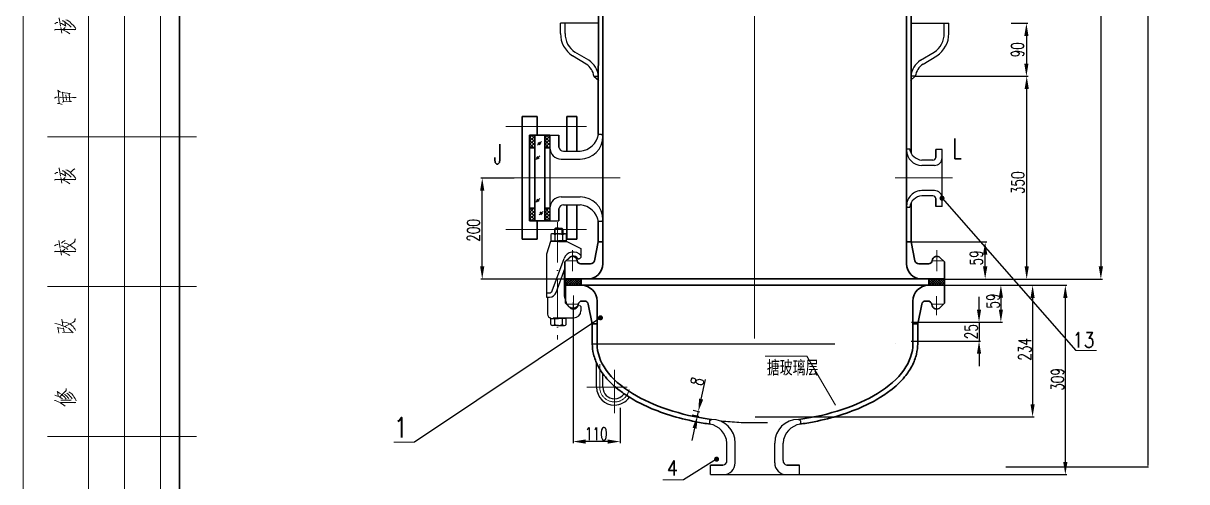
# Model space of a CAD drawing. Extents: x 11707 to 22622, y 3017 to 12806.
# Drawn here: x 17431 to 19734, y 6704 to 7612 of the extents above; entities that cross this region are included whole.
import ezdxf

# ---------------------------------------------------------------- set-up
doc = ezdxf.new("R2010")
doc.units = 0
doc.header["$LTSCALE"] = 8
doc.linetypes.add('ACAD_ISO12W100', pattern=[21, 12, -3, 0, -3, 0, -3])
doc.linetypes.add('DASHDOT-S', pattern=[14, 10, -2, 0, -2])
for name, color, linetype, lineweight in [('cdr.dwg1', 4, 'Continuous', 35), ('cdr.dwg2', 2, 'Continuous', 13), ('cdr_dim', 7, 'Continuous', 13), ('cdr_dwg3', 1, 'DASHDOT-S', 13)]:
    doc.layers.add(name, color=color, linetype=linetype, lineweight=lineweight)
doc.layers.add('cdr.dwg4', color=3, linetype='ACAD_ISO12W100')
doc.layers.add('cdr_dwg1', color=4, linetype='Continuous')
doc.styles.add('HZ', font='txt', dxfattribs={"width": 0.5, "bigfont": 'hzfs'})
doc.styles.get("Standard").update_dxf_attribs({"font": 'txt', "width": 0.7, "bigfont": 'hztxt.shx'})
doc.dimstyles.new('ISO-25', dxfattribs={"dimtxt": 2.5, "dimasz": 2.5, "dimexe": 1.25, "dimexo": 0.625, "dimtad": 1, "dimtxsty": 'Standard', "dimcen": 2.5, "dimadec": 0, "dimazin": 0, "dimtfac": 1, "dimtmove": 0, "dimatfit": 3, "dimfxl": 1, "dimarcsym": 0})
doc.dimstyles.new('筒轴直径标注', dxfattribs={"dimtxt": 50, "dimasz": 40, "dimexe": 12.5, "dimexo": 0.625, "dimgap": 6.25, "dimtad": 1, "dimtxsty": 'HZ', "dimcen": 15, "dimadec": 0, "dimazin": 0, "dimtm": 1e-09, "dimtfac": 1, "dimtmove": 0, "dimatfit": 3, "dimfxl": 1, "dimarcsym": 0})

# ---------------------------------------------------------------- blocks, each defined once
blk = doc.blocks.new('tuqa')
at = {"color": 4, "linetype": 'Continuous'}
for p, q in [((-18, 0), (-18, 180)), ((0, 140), (-24.85, 140)), ((0, 115), (-24.85, 115)), ((0, 90), (-24.85, 90))]:
    blk.add_line(p, q, dxfattribs=at)
at = {"color": 7, "linetype": 'Continuous'}
for p, q in [((-12, 0), (-12, 180)), ((-6, 0), (-6, 180))]:
    blk.add_line(p, q, dxfattribs=at)
for points in [[(-23.59, 158.83), (-23.3, 159.01), (-23.3, 159.01), (-23.18, 159.03), (-23.18, 159.03), (-23.09, 159.01)], [(-22.65, 158.41), (-22.89, 159.8), (-22.89, 159.8), (-22.92, 159.7), (-22.92, 159.7), (-22.83, 159.5)], [(-22.68, 158.91), (-22.51, 158.88), (-22.51, 158.88), (-21.81, 158.46), (-21.81, 158.46), (-21.78, 158.41), (-21.78, 158.41), (-21.98, 159.18)], [(-22.36, 159.33), (-22.22, 159.3), (-22.22, 159.3), (-21.78, 159.01), (-21.78, 159.01), (-21.75, 158.98), (-21.75, 158.98), (-21.46, 158.76), (-21.46, 158.76), (-21.17, 158.51), (-21.17, 158.51), (-20.9, 158.24)], [(-21.78, 159.5), (-21.57, 159.43), (-21.57, 159.43), (-21.11, 159.13), (-21.11, 159.13), (-20.82, 158.83), (-20.82, 158.83), (-20.5, 158.51), (-20.5, 158.51), (-20.26, 158.24), (-20.26, 158.24), (-20.09, 158.02)], [(-23.65, 157.77), (-23.5, 157.87), (-23.5, 157.87), (-23.53, 157.84), (-23.53, 157.84), (-20.09, 157.84), (-20.09, 157.84), (-20.35, 157.82), (-20.35, 157.82), (-20.64, 157.84)], [(-22.62, 158.21), (-22.45, 157.25)], [(-22.42, 157.87), (-21.95, 157.64), (-21.95, 157.64), (-21.6, 157.47), (-21.6, 157.47), (-21.34, 157.32), (-21.34, 157.32), (-21.08, 157.12)], [(-22.22, 157.87), (-21.87, 158.19)], [(-22.86, 145.52), (-23.03, 147.75), (-23.03, 147.75), (-23.12, 147.7), (-23.12, 147.7), (-22.65, 147.4)], [(-21.2, 147.11), (-21.05, 147.21), (-21.05, 147.21), (-22.45, 147.36), (-22.45, 147.36), (-22.33, 147.4), (-22.33, 147.4), (-22.13, 145.84)], [(-23.68, 146.41), (-23.38, 146.56), (-23.38, 146.56), (-23.18, 146.61)], [(-23.18, 145.52), (-22.92, 145.52), (-22.92, 145.52), (-22.71, 145.47), (-22.71, 145.47), (-22.51, 145.42), (-22.51, 145.42), (-22.36, 145.37)], [(-22.77, 146.51), (-22.71, 146.56), (-22.71, 146.56), (-20.06, 146.54), (-20.06, 146.54), (-20.32, 146.49), (-20.32, 146.49), (-20.64, 146.54)], [(-22.39, 145.74), (-22.13, 145.79), (-22.13, 145.79), (-20.85, 145.89), (-20.85, 145.89), (-21.08, 145.87), (-21.08, 145.87), (-21.2, 147.11), (-21.2, 147.11), (-21.23, 146.96), (-21.23, 146.96), (-21.17, 146.69)], [(-21.66, 146.09), (-21.78, 146.98)], [(-23.59, 133.83), (-23.3, 134.01), (-23.3, 134.01), (-23.18, 134.03), (-23.18, 134.03), (-23.09, 134.01)], [(-22.65, 133.41), (-22.89, 134.8), (-22.89, 134.8), (-22.92, 134.7), (-22.92, 134.7), (-22.83, 134.5)], [(-22.68, 133.91), (-22.51, 133.88), (-22.51, 133.88), (-21.81, 133.46), (-21.81, 133.46), (-21.78, 133.41), (-21.78, 133.41), (-21.98, 134.18)], [(-22.36, 134.33), (-22.22, 134.3), (-22.22, 134.3), (-21.78, 134.01), (-21.78, 134.01), (-21.75, 133.98), (-21.75, 133.98), (-21.46, 133.76), (-21.46, 133.76), (-21.17, 133.51), (-21.17, 133.51), (-20.9, 133.24)], [(-21.78, 134.5), (-21.57, 134.43), (-21.57, 134.43), (-21.11, 134.13), (-21.11, 134.13), (-20.82, 133.83), (-20.82, 133.83), (-20.5, 133.51), (-20.5, 133.51), (-20.26, 133.24), (-20.26, 133.24), (-20.09, 133.02)], [(-20.99, 134.03), (-20.5, 134.53), (-20.5, 134.53), (-20.26, 134.63), (-20.26, 134.63), (-20.55, 134.48)], [(-23.65, 132.77), (-23.5, 132.87), (-23.5, 132.87), (-23.53, 132.84), (-23.53, 132.84), (-20.09, 132.84), (-20.09, 132.84), (-20.35, 132.82), (-20.35, 132.82), (-20.64, 132.84)], [(-22.62, 133.21), (-22.45, 132.25)], [(-22.42, 132.87), (-21.95, 132.64), (-21.95, 132.64), (-21.6, 132.47), (-21.6, 132.47), (-21.34, 132.32), (-21.34, 132.32), (-21.08, 132.12)], [(-22.22, 132.87), (-21.87, 133.19)], [(-22.71, 121.44), (-22.92, 122.7), (-22.92, 122.7), (-22.95, 122.6), (-22.95, 122.6), (-22.89, 122.48)], [(-22.51, 122.23), (-22.19, 122.53), (-22.19, 122.53), (-22.04, 122.6), (-22.04, 122.6), (-21.87, 122.7)], [(-22.07, 122.21), (-21.84, 122.23), (-21.84, 122.23), (-21.43, 122.08), (-21.43, 122.08), (-21.11, 121.93), (-21.11, 121.93), (-20.85, 121.76), (-20.85, 121.76), (-20.64, 121.61), (-20.64, 121.61), (-20.44, 121.46), (-20.44, 121.46), (-20.26, 121.29), (-20.26, 121.29), (-20.09, 121.07)], [(-21.66, 121.54), (-21.6, 121.61), (-21.6, 121.61), (-20.26, 122.48), (-20.26, 122.48), (-20.23, 122.95), (-20.23, 122.95), (-20.32, 122.5), (-20.32, 122.5), (-20.44, 122.38)], [(-23.65, 121.81), (-23.38, 121.96), (-23.38, 121.96), (-23.21, 122.01), (-23.21, 122.01), (-23.03, 122.01)], [(-23.65, 120.79), (-23.47, 120.92), (-23.47, 120.92), (-23.53, 120.87), (-23.53, 120.87), (-20.09, 120.87), (-20.09, 120.87), (-20.29, 120.82), (-20.29, 120.82), (-20.58, 120.87)], [(-22.68, 121.21), (-22.48, 120.27)], [(-22.51, 121.76), (-22.27, 121.74), (-22.27, 121.74), (-21.87, 121.49), (-21.87, 121.49), (-21.57, 121.31), (-21.57, 121.31), (-21.46, 121.21)], [(-22.48, 120.87), (-22.07, 120.72), (-22.07, 120.72), (-21.72, 120.55), (-21.72, 120.55), (-21.4, 120.37), (-21.4, 120.37), (-21.11, 120.17)], [(-22.33, 120.89), (-21.95, 121.24)], [(-23.62, 108.88), (-23.27, 108.83), (-23.27, 108.83), (-22.8, 108.68), (-22.8, 108.68), (-22.3, 108.49), (-22.3, 108.49), (-21.98, 108.34), (-21.98, 108.34), (-21.75, 108.24), (-21.75, 108.24), (-21.55, 108.14)], [(-22.25, 108.49), (-22.42, 109.6), (-22.42, 109.6), (-22.45, 109.48), (-22.45, 109.48), (-22.39, 109.28)], [(-22.3, 109.11), (-22.13, 109.11), (-22.13, 109.11), (-21.66, 109.01), (-21.66, 109.01), (-21.4, 108.91), (-21.4, 108.91), (-21.17, 108.81), (-21.17, 108.81), (-20.96, 108.68), (-20.96, 108.68), (-20.76, 108.54), (-20.76, 108.54), (-20.55, 108.36), (-20.55, 108.36), (-20.41, 108.16), (-20.41, 108.16), (-20.26, 107.97), (-20.26, 107.97), (-20.2, 107.82), (-20.2, 107.82), (-20.15, 107.67)], [(-21.87, 108.36), (-21.84, 108.44), (-21.84, 108.44), (-20.26, 109.21), (-20.26, 109.21), (-20.23, 109.68), (-20.23, 109.68), (-20.32, 109.23), (-20.32, 109.23), (-20.5, 109.11)], [(-22.95, 107.25), (-23.09, 108.24), (-23.09, 108.24), (-23.18, 108.14), (-23.18, 108.14), (-22.16, 108.02), (-22.16, 108.02), (-22.16, 108.14), (-22.16, 108.14), (-22.04, 107.4), (-22.04, 107.4), (-22.3, 107.35), (-22.3, 107.35), (-21.98, 107.4), (-21.98, 107.4), (-20.67, 107.37)], [(-20.55, 107.3), (-21.34, 108.07)], [(-23.62, 96.93), (-23.18, 96.76), (-23.18, 96.76), (-22.83, 96.61), (-22.83, 96.61), (-22.57, 96.44), (-22.57, 96.44), (-22.51, 96.41), (-22.51, 96.41), (-22.3, 96.29)], [(-23.06, 96.71), (-23.03, 96.81), (-23.03, 96.81), (-23.15, 97.55), (-23.15, 97.55), (-23.21, 97.5), (-23.21, 97.5), (-22.8, 97.26), (-22.8, 97.26), (-22.45, 97.03), (-22.45, 97.03), (-22.22, 96.83), (-22.22, 96.83), (-22.01, 96.61), (-22.01, 96.61), (-21.81, 96.39), (-21.81, 96.39), (-21.69, 96.24)], [(-22.77, 96.61), (-22.74, 96.71), (-22.74, 96.71), (-21.69, 97.68), (-21.69, 97.68), (-21.72, 98), (-21.72, 98), (-21.72, 97.68), (-21.72, 97.68), (-21.84, 97.55)], [(-21.98, 97.03), (-21.9, 97.01), (-21.9, 97.01), (-21.87, 96.98), (-21.87, 96.98), (-21.63, 96.74), (-21.63, 96.74), (-21.43, 96.54), (-21.43, 96.54), (-21.28, 96.36)], [(-21.63, 97.23), (-21.52, 97.18), (-21.52, 97.18), (-21.46, 97.16), (-21.46, 97.16), (-21.17, 96.88), (-21.17, 96.88), (-21.14, 96.83), (-21.14, 96.83), (-20.99, 96.69), (-20.99, 96.69), (-20.85, 96.49), (-20.85, 96.49), (-20.7, 96.29)], [(-21.28, 97.45), (-21.08, 97.38), (-21.08, 97.38), (-20.79, 97.11), (-20.79, 97.11), (-20.55, 96.86), (-20.55, 96.86), (-20.41, 96.61), (-20.41, 96.61), (-20.23, 96.36), (-20.23, 96.36), (-20.12, 96.14), (-20.12, 96.14), (-20.06, 95.97)], [(-23.68, 96.04), (-23.5, 96.02), (-23.5, 96.02), (-23.03, 95.79), (-23.03, 95.79), (-22.98, 95.79), (-22.98, 95.79), (-22.62, 95.59), (-22.62, 95.59), (-22.33, 95.42), (-22.33, 95.42), (-22.1, 95.25), (-22.1, 95.25), (-21.9, 95.1)], [(-22.68, 95.69), (-20.12, 95.69), (-20.12, 95.69), (-20.35, 95.64), (-20.35, 95.64), (-20.79, 95.69)], [(-22.6, 96.07), (-20.9, 96.07), (-20.9, 96.07), (-21.11, 96.04), (-21.11, 96.04), (-21.25, 96.07)]]:
    blk.add_lwpolyline(points, dxfattribs=at)
blk = doc.blocks.new('*D363')
at = {"layer": 'cdr_dim', "color": 0, "lineweight": -2}
for p, q in [((18402.6, 7305.8), (18336.6, 7305.8)), ((18339.6, 7130.8), (18339.6, 7280.8)), ((18502.4, 7105.8), (18336.6, 7105.8))]:
    blk.add_line(p, q, dxfattribs=at)
at = {"layer": 'cdr_dim', "color": 0}
for points in [[(18335.4, 7280.8), (18343.7, 7280.8), (18339.6, 7305.8)], [(18335.4, 7130.8), (18343.7, 7130.8), (18339.6, 7105.8)]]:
    blk.add_solid(points, dxfattribs=at)
at = {"layer": 'Defpoints', "color": 0}
for p in [(18339.6, 7305.8), (18402.8, 7305.8), (18502.6, 7105.8)]:
    blk.add_point(p, dxfattribs=at)
at = {"layer": 'cdr_dim', "color": 0, "insert": (18322.1, 7202.1), "char_height": 25, "attachment_point": 5, "rotation": 90}
blk.add_mtext('200', dxfattribs=at)
blk = doc.blocks.new('*D366')
at = {"layer": 'cdr_dim', "color": 0, "lineweight": -2}
for p, q in [((19386.4, 7612.2), (19419.6, 7612.2)), ((19416.6, 7587.2), (19416.6, 7532.2)), ((19386.4, 7507.2), (19419.6, 7507.2))]:
    blk.add_line(p, q, dxfattribs=at)
at = {"layer": 'cdr_dim', "color": 0}
for points in [[(19412.4, 7587.2), (19420.7, 7587.2), (19416.6, 7612.2)], [(19412.4, 7532.2), (19420.7, 7532.2), (19416.6, 7507.2)]]:
    blk.add_solid(points, dxfattribs=at)
at = {"layer": 'Defpoints', "color": 0}
for p in [(19386.2, 7612.2), (19386.2, 7507.2), (19416.6, 7507.2)]:
    blk.add_point(p, dxfattribs=at)
at = {"layer": 'cdr_dim', "color": 0, "insert": (19399.1, 7559.7), "char_height": 25, "attachment_point": 5, "rotation": 90}
blk.add_mtext('90', dxfattribs=at)
blk = doc.blocks.new('*D482')
at = {"layer": 'cdr_dim', "color": 0, "lineweight": -2}
for p, q in [((19197, 7507.2), (19420.2, 7507.2)), ((19417.2, 7130.6), (19417.2, 7482.2)), ((19296.5, 7105.6), (19420.2, 7105.6))]:
    blk.add_line(p, q, dxfattribs=at)
at = {"layer": 'cdr_dim', "color": 0}
for points in [[(19413.1, 7482.2), (19421.4, 7482.2), (19417.2, 7507.2)], [(19413.1, 7130.6), (19421.4, 7130.6), (19417.2, 7105.6)]]:
    blk.add_solid(points, dxfattribs=at)
at = {"layer": 'Defpoints', "color": 0}
for p in [(19196.8, 7507.2), (19417.2, 7507.2), (19296.3, 7105.6)]:
    blk.add_point(p, dxfattribs=at)
at = {"layer": 'cdr_dim', "color": 0, "insert": (19399.7, 7296.4), "char_height": 25, "attachment_point": 5, "rotation": 90}
blk.add_mtext('350', dxfattribs=at)
blk = doc.blocks.new('*D485')
at = {"layer": 'cdr_dim', "color": 0, "lineweight": -2}
for p, q in [((19188.6, 7179.3), (19338, 7179.3)), ((19335, 7130.6), (19335, 7154.3)), ((19254.6, 7105.6), (19338, 7105.6))]:
    blk.add_line(p, q, dxfattribs=at)
at = {"layer": 'cdr_dim', "color": 0}
for points in [[(19330.8, 7154.3), (19339.2, 7154.3), (19335, 7179.3)], [(19330.8, 7130.6), (19339.2, 7130.6), (19335, 7105.6)]]:
    blk.add_solid(points, dxfattribs=at)
at = {"layer": 'Defpoints', "color": 0}
for p in [(19188.4, 7179.3), (19335, 7179.3), (19254.4, 7105.6)]:
    blk.add_point(p, dxfattribs=at)
at = {"layer": 'cdr_dim', "color": 0, "insert": (19317.5, 7147.6), "char_height": 25, "attachment_point": 5, "rotation": 90}
blk.add_mtext('59', dxfattribs=at)
blk = doc.blocks.new('*D373')
at = {"layer": 'cdr_dim', "color": 0, "lineweight": -2}
for p, q in [((19253.9, 8867.9), (19567, 8867.9)), ((19564, 8842.9), (19564, 7130.6)), ((19296.5, 7105.6), (19567, 7105.6))]:
    blk.add_line(p, q, dxfattribs=at)
at = {"layer": 'cdr_dim', "color": 0}
for points in [[(19559.8, 8842.9), (19568.2, 8842.9), (19564, 8867.9)], [(19559.8, 7130.6), (19568.2, 7130.6), (19564, 7105.6)]]:
    blk.add_solid(points, dxfattribs=at)
at = {"layer": 'Defpoints', "color": 0}
for p in [(19253.7, 8867.9), (19296.3, 7105.6), (19564, 7105.6)]:
    blk.add_point(p, dxfattribs=at)
at = {"layer": 'cdr_dim', "color": 0, "insert": (19546.5, 8026.2), "char_height": 25, "attachment_point": 5, "rotation": 90}
blk.add_mtext('2000', dxfattribs=at)
blk = doc.blocks.new('*D374')
at = {"layer": 'cdr_dim', "color": 0, "lineweight": -2}
for p, q in [((18519.3, 7059.9), (18519.3, 6780.9)), ((18612.5, 6850.5), (18612.5, 6780.9)), ((18587.5, 6783.9), (18544.3, 6783.9))]:
    blk.add_line(p, q, dxfattribs=at)
at = {"layer": 'cdr_dim', "color": 0}
for points in [[(18544.3, 6788.1), (18544.3, 6779.7), (18519.3, 6783.9)], [(18587.5, 6788.1), (18587.5, 6779.7), (18612.5, 6783.9)]]:
    blk.add_solid(points, dxfattribs=at)
at = {"layer": 'Defpoints', "color": 0}
for p in [(18519.3, 7060.1), (18612.5, 6850.7), (18519.3, 6783.9)]:
    blk.add_point(p, dxfattribs=at)
at = {"layer": 'cdr_dim', "color": 0, "insert": (18565.3, 6799.4), "char_height": 25, "attachment_point": 5}
blk.add_mtext('110', dxfattribs=at)
blk = doc.blocks.new('*D375')
at = {"layer": 'cdr_dim', "color": 0, "lineweight": -2}
for p, q in [((18772.8, 6868), (18781.5, 6906.8)), ((18757.1, 6845.9), (18770.3, 6842.9)), ((18765.4, 6834.8), (18767.3, 6843.6)), ((18755.1, 6837.1), (18768.3, 6834.1)), ((18759.9, 6810.4), (18754.5, 6786))]:
    blk.add_line(p, q, dxfattribs=at)
at = {"layer": 'cdr_dim', "color": 0}
for points in [[(18768.7, 6868.9), (18776.9, 6867.1), (18767.3, 6843.6)], [(18755.9, 6811.3), (18764, 6809.5), (18765.4, 6834.8)]]:
    blk.add_solid(points, dxfattribs=at)
at = {"layer": 'Defpoints', "color": 0}
for p in [(18756.9, 6845.9), (18767.3, 6843.6), (18754.9, 6837.1)]:
    blk.add_point(p, dxfattribs=at)
at = {"layer": 'cdr_dim', "color": 0, "insert": (18764.7, 6903), "char_height": 25, "attachment_point": 5, "rotation": 77.3916}
blk.add_mtext('8', dxfattribs=at)
blk = doc.blocks.new('*D490')
at = {"layer": 'cdr_dim', "color": 0, "lineweight": -2}
for p, q in [((19254.8, 7093.3), (19431.9, 7093.3)), ((19428.9, 7068.3), (19428.9, 6857.9)), ((18879.6, 6832.9), (19431.9, 6832.9))]:
    blk.add_line(p, q, dxfattribs=at)
at = {"layer": 'cdr_dim', "color": 0}
for points in [[(19424.7, 7068.3), (19433, 7068.3), (19428.9, 7093.3)], [(19424.7, 6857.9), (19433, 6857.9), (19428.9, 6832.9)]]:
    blk.add_solid(points, dxfattribs=at)
at = {"layer": 'Defpoints', "color": 0}
for p in [(19254.6, 7093.3), (18879.4, 6832.9), (19428.9, 6832.9)]:
    blk.add_point(p, dxfattribs=at)
at = {"layer": 'cdr_dim', "color": 0, "insert": (19413.4, 6966.6), "char_height": 25, "attachment_point": 5, "rotation": 90}
blk.add_mtext('234', dxfattribs=at)
blk = doc.blocks.new('*D491')
at = {"layer": 'cdr_dim', "color": 0, "lineweight": -2}
for p, q in [((19239.1, 7093.3), (19496.7, 7093.3)), ((19493.7, 6743.4), (19493.7, 7068.3)), ((18967.9, 6718.4), (19496.7, 6718.4))]:
    blk.add_line(p, q, dxfattribs=at)
at = {"layer": 'cdr_dim', "color": 0}
for points in [[(19489.5, 7068.3), (19497.9, 7068.3), (19493.7, 7093.3)], [(19489.5, 6743.4), (19497.9, 6743.4), (19493.7, 6718.4)]]:
    blk.add_solid(points, dxfattribs=at)
at = {"layer": 'Defpoints', "color": 0}
for p in [(19238.9, 7093.3), (19493.7, 7093.3), (18967.7, 6718.4)]:
    blk.add_point(p, dxfattribs=at)
at = {"layer": 'cdr_dim', "color": 0, "insert": (19478.2, 6907), "char_height": 25, "attachment_point": 5, "rotation": 90}
blk.add_mtext('309', dxfattribs=at)
blk = doc.blocks.new('*D376')
at = {"layer": 'cdr_dim', "color": 0, "lineweight": -2}
for p, q in [((19322.9, 7045.4), (19322.9, 7070.4)), ((19189.2, 7020.4), (19325.9, 7020.4)), ((19322.9, 7020.4), (19322.9, 6982.9)), ((19188.6, 6982.9), (19325.9, 6982.9)), ((19322.9, 6957.9), (19322.9, 6932.9))]:
    blk.add_line(p, q, dxfattribs=at)
at = {"layer": 'cdr_dim', "color": 0}
for points in [[(19318.7, 7045.4), (19327, 7045.4), (19322.9, 7020.4)], [(19318.7, 6957.9), (19327, 6957.9), (19322.9, 6982.9)]]:
    blk.add_solid(points, dxfattribs=at)
at = {"layer": 'Defpoints', "color": 0}
for p in [(19189, 7020.4), (19188.4, 6982.9), (19322.9, 6982.9)]:
    blk.add_point(p, dxfattribs=at)
at = {"layer": 'cdr_dim', "color": 0, "insert": (19307.4, 7001.6), "char_height": 25, "attachment_point": 5, "rotation": 90}
blk.add_mtext('25', dxfattribs=at)
blk = doc.blocks.new('*D377')
at = {"layer": 'cdr_dim', "color": 0, "lineweight": -2}
for p, q in [((19239.6, 7093.8), (19369.1, 7093.8)), ((19366.1, 7068.8), (19366.1, 7045.4)), ((19189.8, 7020.4), (19369.1, 7020.4))]:
    blk.add_line(p, q, dxfattribs=at)
at = {"layer": 'cdr_dim', "color": 0}
for points in [[(19362, 7068.8), (19370.3, 7068.8), (19366.1, 7093.8)], [(19362, 7045.4), (19370.3, 7045.4), (19366.1, 7020.4)]]:
    blk.add_solid(points, dxfattribs=at)
at = {"layer": 'Defpoints', "color": 0}
for p in [(19239.4, 7093.8), (19189.6, 7020.4), (19366.1, 7020.4)]:
    blk.add_point(p, dxfattribs=at)
at = {"layer": 'cdr_dim', "color": 0, "insert": (19350.6, 7062.2), "char_height": 25, "attachment_point": 5, "rotation": 90}
blk.add_mtext('59', dxfattribs=at)
blk = doc.blocks.new('*D380')
at = {"layer": 'cdr_dim', "color": 0, "lineweight": -2}
for p, q in [((19428.1, 12565.4), (19658.3, 12565.4)), ((19657.1, 12562.9), (19657.1, 6736.5)), ((19375.8, 6734), (19658.3, 6734))]:
    blk.add_line(p, q, dxfattribs=at)
at = {"layer": 'cdr_dim', "color": 0}
for points in [[(19656.7, 12562.9), (19657.5, 12562.9), (19657.1, 12565.4)], [(19656.7, 6736.5), (19657.5, 6736.5), (19657.1, 6734)]]:
    blk.add_solid(points, dxfattribs=at)
at = {"layer": 'Defpoints', "color": 0}
for p in [(19427.5, 12565.4), (19375.1, 6734), (19657.1, 6734)]:
    blk.add_point(p, dxfattribs=at)
at = {"layer": 'cdr_dim', "color": 0, "insert": (19655.2, 9649.7), "char_height": 2.5, "attachment_point": 5, "rotation": 90}
blk.add_mtext('~6666', dxfattribs=at)

msp = doc.modelspace()

# ---------------------------------------------------------------- hatches: boundary and pattern name
at = {"layer": 'cdr_dim'}
h = msp.add_hatch(dxfattribs=at)
h.set_pattern_fill('ANSI37', color=256, scale=1.5, style=0)
h.set_pattern_definition([(45, (20060.9278, 3833.6085), (-3.367596, 3.367596), []), (135, (20060.9278, 3833.6085), (-3.367596, -3.367596), [])])
h.paths.add_polyline_path([(18443.398, 7390.577), (18433.398, 7390.577), (18433.398, 7365.827), (18443.398, 7365.827)])
h = msp.add_hatch(dxfattribs=at)
h.set_pattern_fill('ANSI37', color=256, scale=1.5, style=0)
h.set_pattern_definition([(45, (20090.9278, 3833.6085), (-3.367596, 3.367596), []), (135, (20090.9278, 3833.6085), (-3.367596, -3.367596), [])])
h.paths.add_polyline_path([(18473.398, 7390.577), (18463.398, 7390.577), (18463.398, 7365.827), (18473.398, 7365.827)])
h = msp.add_hatch(dxfattribs=at)
h.set_pattern_fill('ANSI37', color=256, scale=1.5, style=0)
h.set_pattern_definition([(315, (20060.9278, 10778.045), (-3.367596, -3.367596), []), (225, (20060.9278, 10778.045), (-3.367596, 3.367596), [])])
h.paths.add_polyline_path([(18443.398, 7221.076), (18433.398, 7221.076), (18433.398, 7245.826), (18443.398, 7245.826)])
h = msp.add_hatch(dxfattribs=at)
h.set_pattern_fill('ANSI37', color=256, scale=1.5, style=0)
h.set_pattern_definition([(315, (20090.9278, 10778.045), (-3.367596, -3.367596), []), (225, (20090.9278, 10778.045), (-3.367596, 3.367596), [])])
h.paths.add_polyline_path([(18473.398, 7221.076), (18463.398, 7221.076), (18463.398, 7245.826), (18473.398, 7245.826)])
h = msp.add_hatch(dxfattribs=at)
h.set_pattern_fill('ANSI37', color=256, scale=1.042067, style=0)
h.set_pattern_definition([(45, (16809.8926, 1148.7072), (-2.339506, 2.339506), []), (135, (16809.8926, 1148.7072), (-2.339506, -2.339506), [])])
h.paths.add_polyline_path([(18535.525, 7093.323), (18535.525, 7105.828), (18504.259, 7105.828), (18504.259, 7093.323)])
h = msp.add_hatch(dxfattribs=at)
h.set_pattern_fill('ANSI37', color=256, scale=1.042067, style=0)
h.set_pattern_definition([(135, (20948.9205, 1148.7072), (2.339506, 2.339506), []), (45, (20948.9205, 1148.7072), (2.339506, -2.339506), [])])
h.paths.add_polyline_path([(19223.288, 7093.323), (19223.288, 7105.828), (19254.554, 7105.828), (19254.554, 7093.323)])

# ---------------------------------------------------------------- linework, layer by layer
at = {"layer": 'cdr.dwg1'}
for p, q in [((18578.794, 8794.466), (18578.07, 7179.302)), ((19178.794, 8794.466), (19179.361, 7179.302)), ((18569.348, 7391.69), (18569.807, 8433.758)), ((19188.437, 7354.942), (19187.676, 8433.758)), ((18569.281, 7458.728), (18569.31, 7499.919)), ((18418.514, 7427.294), (18418.516, 7305.827)), ((18448.071, 7427.294), (18418.514, 7427.294)), ((18448.071, 7390.577), (18448.071, 7427.294)), ((18506.817, 7427.294), (18506.82, 7359.079)), ((18526.817, 7427.294), (18506.817, 7427.294)), ((18526.816, 7359.08), (18526.816, 7427.294)), ((18433.398, 7390.577), (18433.399, 7305.827)), ((18443.398, 7390.577), (18433.398, 7390.577)), ((18443.398, 7390.577), (18443.398, 7305.827)), ((18463.398, 7390.577), (18443.398, 7390.577)), ((18463.398, 7390.577), (18463.398, 7305.827)), ((18473.398, 7390.577), (18463.398, 7390.577)), ((18491.412, 7390.578), (18491.412, 7366.578)), ((18443.398, 7365.827), (18433.398, 7365.827)), ((18473.398, 7365.827), (18463.398, 7365.827)), ((19237.588, 7346.327), (19237.589, 7362.327)), ((18418.514, 7184.36), (18418.516, 7305.827)), ((18433.398, 7221.076), (18433.399, 7305.826)), ((18443.398, 7221.076), (18443.398, 7305.827)), ((18463.398, 7221.076), (18463.398, 7305.826)), ((19188.561, 7179.302), (19188.506, 7256.812)), ((19237.585, 7249.327), (19237.585, 7265.327)), ((18443.398, 7245.826), (18433.398, 7245.826)), ((18473.398, 7245.826), (18463.398, 7245.826)), ((18491.41, 7245.077), (18491.41, 7221.078)), ((18506.817, 7184.36), (18506.82, 7252.575)), ((18526.816, 7252.573), (18526.816, 7184.36)), ((18443.398, 7221.076), (18433.398, 7221.076)), ((18463.398, 7221.076), (18443.398, 7221.076)), ((18448.071, 7221.076), (18448.071, 7184.36)), ((18473.398, 7221.076), (18463.398, 7221.076)), ((18569.268, 7179.302), (18569.268, 7220.715)), ((18448.071, 7184.36), (18418.514, 7184.36)), ((18526.817, 7184.36), (18506.817, 7184.36)), ((18569.281, 7179.302), (18561.519, 7141.807)), ((18569.268, 7179.302), (18578.268, 7179.302)), ((18578.268, 7135.828), (18578.268, 7179.302)), ((19179.361, 7135.828), (19179.361, 7179.302)), ((19188.361, 7179.302), (19179.361, 7179.302)), ((19188.347, 7179.302), (19196.11, 7141.807)), ((18503.238, 7139.558), (18512.218, 7148.538)), ((18503.238, 7105.828), (18503.238, 7139.558)), ((19254.391, 7139.558), (19245.411, 7148.538)), ((19254.391, 7105.828), (19254.391, 7139.558)), ((18554.174, 7135.828), (18534.356, 7135.828)), ((19203.454, 7135.828), (19223.272, 7135.828)), ((18503.264, 7105.828), (19253.271, 7105.828)), ((18504.245, 7091.76), (18504.272, 7093.323)), ((18504.259, 7105.828), (18504.259, 7093.323)), ((18504.272, 7093.323), (19254.568, 7093.323)), ((19254.364, 7105.828), (18504.357, 7105.828)), ((18519.357, 7105.828), (19239.364, 7105.828)), ((18519.357, 7093.828), (18879.361, 7093.828)), ((18535.525, 7105.828), (18535.525, 7093.323)), ((19239.364, 7093.828), (18879.361, 7093.828)), ((19223.288, 7105.828), (19223.288, 7093.323)), ((19223.302, 7093.323), (19254.568, 7093.323)), ((19254.554, 7105.828), (19254.554, 7093.323)), ((19254.568, 7093.323), (19254.595, 7058.174)), ((18504.245, 7091.76), (18504.245, 7058.174)), ((18504.245, 7058.174), (18513.603, 7048.816)), ((18541.693, 7062.061), (18536.672, 7062.061)), ((18557.435, 7016.758), (18549.347, 7055.83)), ((18566.8, 7062.061), (18566.8, 7016.758)), ((19192.04, 7062.061), (19192.04, 7016.758)), ((19201.432, 7016.758), (19209.521, 7055.83)), ((19217.174, 7062.061), (19222.168, 7062.061)), ((19254.595, 7058.174), (19245.238, 7048.816)), ((18557.422, 7016.758), (18566.8, 7016.758)), ((18557.422, 6977.681), (18557.422, 7016.758)), ((18566.8, 7016.758), (18566.8, 6977.681)), ((19192.04, 6977.681), (19192.04, 7016.758)), ((19192.04, 7016.758), (19201.419, 7016.758)), ((19201.419, 7016.758), (19201.419, 6977.681)), ((18791.078, 6737.142), (18816.087, 6737.142)), ((18942.699, 6737.14), (18967.708, 6737.14))]:
    msp.add_line(p, q, dxfattribs=at)
at = {"layer": 'cdr.dwg1', "linetype": 'Continuous'}
msp.add_lwpolyline([(17740.138, 5587.613), (17740.138, 12682.225), (22498.72, 12682.225), (22498.72, 5587.613)], close=True, dxfattribs=at)
at = {"layer": 'cdr.dwg1'}
for centre, radius, start, end in [((18518.264, 7141.871), 9, 4.457428, 137.793959), ((18534.699, 7143.32), 7.5, 184.341527, 272.62348), ((18554.174, 7143.328), 7.5, 270, 348.303785), ((19203.454, 7143.328), 7.5, 191.696215, 270), ((19222.929, 7143.32), 7.5, 267.37652, 355.658473), ((19239.364, 7141.871), 9, 42.206041, 175.542572), ((18548.268, 7135.828), 30, 270, 0), ((19209.361, 7135.828), 30, 180, 270), ((18535.538, 7062.061), 31.262, 0, 90), ((19223.302, 7062.061), 31.262, 90, 180), ((18519.903, 7055.763), 9.379, 222.206041, 355.542572), ((18537.03, 7054.254), 7.815, 87.37652, 175.658473), ((18541.693, 7054.245), 7.815, 11.696215, 90), ((19217.174, 7054.245), 7.815, 90, 168.303785), ((19221.81, 7054.254), 7.815, 4.341527, 92.62348), ((19238.937, 7055.763), 9.379, 184.457428, 317.793959)]:
    msp.add_arc(centre, radius, start, end, dxfattribs=at)
at = {"layer": 'cdr.dwg1', "extrusion": (0, 0, -1)}
for start_param, end_param in [(5.59896598, 6.28318531), (4.99434939, 5.59896598)]:
    msp.add_ellipse((18879.393, 6977.681), major_axis=(-312.62, 0), ratio=0.5, start_param=start_param, end_param=end_param, dxfattribs=at)
at = {"layer": 'cdr.dwg1'}
for start_param, end_param in [(5.59896598, 6.28318531), (4.99434939, 5.59896598)]:
    msp.add_ellipse((18879.42, 6977.681), major_axis=(312.62, 0), ratio=0.5, start_param=start_param, end_param=end_param, dxfattribs=at)
for points, knots in [([(18632.238, 6870.886), (18625.14, 6875.237), (18618.468, 6879.789), (18601.015, 6893.101), (18591.285, 6902.283), (18577.456, 6919.005), (18572.544, 6926.305), (18564.688, 6941.338), (18561.745, 6949.072), (18558.225, 6963.786), (18557.394, 6970.733), (18557.394, 6977.681)], [5.598965985, 5.598965985, 5.598965985, 5.598965985, 5.702905712, 5.702905712, 5.891093331, 5.891093331, 6.027606391, 6.027606391, 6.164119452, 6.164119452, 6.283185307, 6.283185307, 6.283185307, 6.283185307]), ([(19126.575, 6870.886), (19133.673, 6875.237), (19140.345, 6879.789), (19157.798, 6893.101), (19167.528, 6902.283), (19181.357, 6919.005), (19186.269, 6926.305), (19194.125, 6941.338), (19197.068, 6949.072), (19200.588, 6963.786), (19201.419, 6970.733), (19201.419, 6977.681)], [5.598965985, 5.598965985, 5.598965985, 5.598965985, 5.702905712, 5.702905712, 5.891093331, 5.891093331, 6.027606391, 6.027606391, 6.164119452, 6.164119452, 6.283185307, 6.283185307, 6.283185307, 6.283185307]), ([(18791.065, 6818.261), (18781.311, 6819.674), (18771.687, 6821.322), (18744.345, 6826.748), (18727.076, 6831.117), (18694.323, 6841.37), (18678.84, 6847.253), (18652.974, 6859.083), (18642.187, 6864.788), (18632.238, 6870.886)], [4.994349387, 4.994349387, 4.994349387, 4.994349387, 5.090234035, 5.090234035, 5.271755932, 5.271755932, 5.45327783, 5.45327783, 5.598965985, 5.598965985, 5.598965985, 5.598965985]), ([(18967.748, 6818.261), (18977.502, 6819.674), (18987.126, 6821.322), (19014.469, 6826.748), (19031.737, 6831.117), (19064.49, 6841.37), (19079.973, 6847.253), (19105.839, 6859.083), (19116.626, 6864.788), (19126.575, 6870.886)], [4.994349387, 4.994349387, 4.994349387, 4.994349387, 5.090234035, 5.090234035, 5.271755932, 5.271755932, 5.45327783, 5.45327783, 5.598965985, 5.598965985, 5.598965985, 5.598965985])]:
    msp.add_open_spline(points, degree=3, knots=knots, dxfattribs=at)
at = {"layer": 'cdr.dwg2'}
for p in [(18899.873, 6953.226), (19038.981, 6855.845)]:
    msp.add_line(p, (18981.944, 6953.226), dxfattribs=at)
at = {"layer": 'cdr.dwg4', "ltscale": 5}
msp.add_line((18557.422, 6977.681), (19201.419, 6977.681), dxfattribs=at)
at = {"layer": 'cdr.dwg4'}
msp.add_ellipse((18879.42, 6977.681), major_axis=(312.62, 0), ratio=0.5, start_param=4.48387028, end_param=4.93294448, dxfattribs=at)
at = {"layer": 'cdr_dim'}
for p, q in [((18448.847, 7370.992), (18457.09, 7378.083)), ((18449.89, 7374.379), (18453.085, 7377.049)), ((18452.352, 7371.518), (18455.469, 7374.277)), ((18445.63, 7342.418), (18453.873, 7349.509)), ((18446.674, 7345.805), (18449.868, 7348.475)), ((18449.135, 7342.944), (18452.252, 7345.703)), ((18445.63, 7258.146), (18453.873, 7265.236)), ((18446.674, 7261.533), (18449.868, 7264.202)), ((18449.135, 7258.671), (18452.252, 7261.431)), ((18452.222, 7232.589), (18460.466, 7239.679)), ((18453.266, 7235.976), (18456.461, 7238.645)), ((18455.727, 7233.114), (18458.845, 7235.874)), ((18483.812, 7206.122), (18483.812, 7195.55)), ((18497.341, 7206.222), (18497.341, 7195.55)), ((19555.44, 6963.935), (19514.573, 6963.935)), ((18205.634, 6783.016), (18164.767, 6783.016)), ((18738.209, 6708.017), (18697.343, 6708.017))]:
    msp.add_line(p, q, dxfattribs=at)
at = {"layer": 'cdr_dim', "linetype": 'Continuous'}
msp.add_lwpolyline([(17431.139, 5464.014), (17431.139, 12805.825), (22622.319, 12805.825), (22622.319, 5464.014)], close=True, dxfattribs=at)
at = {"layer": 'cdr_dwg1'}
for p, q in [((18494.398, 7592.149), (18494.398, 7612.232)), ((18570.149, 7612.232), (18494.398, 7612.232)), ((18503.398, 7592.149), (18503.398, 7612.232)), ((19187.335, 7612.232), (19263.086, 7612.232)), ((19254.086, 7592.149), (19254.086, 7612.232)), ((19263.086, 7592.149), (19263.086, 7612.232)), ((18550.412, 7538.947), (18523.133, 7554.91)), ((19207.072, 7538.947), (19234.351, 7554.91)), ((18545.359, 7531.5), (18518.08, 7547.463)), ((19212.125, 7531.5), (19239.404, 7547.463)), ((18560.721, 7507.232), (18569.807, 7507.232)), ((18560.721, 7507.232), (18570.148, 7498.572)), ((19196.762, 7507.232), (19187.336, 7498.572)), ((19196.762, 7507.232), (19187.676, 7507.232)), ((18575.412, 7392.078), (18569.412, 7392.078)), ((18575.412, 7392.078), (18575.412, 7392.078)), ((18575.412, 7392.078), (18578.412, 7389.078)), ((18473.412, 7390.578), (18473.412, 7221.078)), ((18473.412, 7390.578), (18491.412, 7390.578)), ((18578.412, 7388.328), (18578.412, 7389.078)), ((18500.412, 7359.078), (18533.412, 7359.078)), ((19181.587, 7363.328), (19179.587, 7361.328)), ((19179.587, 7360.828), (19179.587, 7361.328)), ((19181.587, 7363.328), (19181.587, 7363.328)), ((19181.587, 7363.328), (19185.587, 7363.328)), ((19249.587, 7362.326), (19237.587, 7362.327)), ((19249.585, 7249.326), (19249.587, 7362.326)), ((18495.912, 7343.328), (18533.412, 7343.328)), ((19234.587, 7330.827), (19209.587, 7330.827)), ((19231.588, 7341.327), (19209.588, 7341.328)), ((19234.586, 7280.827), (19209.586, 7280.827)), ((18495.912, 7268.328), (18533.412, 7268.328)), ((19231.586, 7270.327), (19209.586, 7270.327)), ((18500.41, 7252.577), (18533.41, 7252.576)), ((19179.585, 7250.828), (19179.585, 7250.328)), ((19181.585, 7248.328), (19179.585, 7250.328)), ((19181.585, 7248.328), (19185.585, 7248.328)), ((19181.585, 7248.328), (19181.585, 7248.328)), ((19249.585, 7249.326), (19237.585, 7249.327)), ((18473.412, 7221.078), (18491.412, 7221.078)), ((18575.412, 7219.578), (18569.412, 7219.578)), ((18575.412, 7219.578), (18578.412, 7222.578)), ((18575.412, 7219.578), (18575.412, 7219.578)), ((18578.412, 7223.328), (18578.412, 7222.578)), ((18475.326, 7193.717), (18475.326, 7181.641)), ((18490.626, 7195.55), (18479.089, 7195.55)), ((18482.281, 7204.591), (18484.367, 7206.677)), ((18482.281, 7204.591), (18498.972, 7204.591)), ((18482.281, 7204.591), (18482.281, 7195.55)), ((18482.976, 7195.55), (18482.976, 7181.641)), ((18490.626, 7206.677), (18484.367, 7206.677)), ((18490.626, 7206.677), (18496.885, 7206.677)), ((18490.626, 7195.55), (18502.163, 7195.55)), ((18498.972, 7204.591), (18496.885, 7206.677)), ((18498.276, 7195.55), (18498.276, 7181.641)), ((18498.972, 7204.591), (18498.972, 7195.55)), ((18505.926, 7193.717), (18505.926, 7181.641)), ((18474.464, 7180.25), (18467.03, 7155.253)), ((18490.626, 7180.25), (18474.464, 7180.25)), ((18475.326, 7181.641), (18490.626, 7181.641)), ((18475.855, 7181.641), (18475.855, 7180.25)), ((18505.926, 7181.641), (18490.626, 7181.641)), ((18490.626, 7180.25), (18506.788, 7180.25)), ((18505.397, 7181.641), (18505.397, 7180.25)), ((18506.788, 7180.25), (18534.907, 7166.453)), ((18534.907, 7166.453), (18534.907, 7148.209)), ((18467.03, 7155.253), (18467.03, 7070.101)), ((18478.053, 7082.101), (18501.594, 7146.545)), ((18532.125, 7145.427), (18531.012, 7145.427)), ((18532.125, 7145.427), (18534.907, 7148.209)), ((18485.892, 7079.238), (18503.74, 7128.096)), ((18501.753, 7122.659), (18501.753, 7072.423)), ((18467.03, 7078.447), (18472.828, 7078.447)), ((18467.03, 7070.101), (18472.828, 7070.101)), ((18468.606, 7070.101), (18468.606, 7035.998)), ((18501.753, 7072.423), (18506.244, 7056.629)), ((18532.125, 7054.08), (18534.907, 7051.298)), ((18534.907, 7051.298), (18534.907, 7042.953)), ((18475.326, 7015.584), (18475.326, 7027.66)), ((18475.326, 7027.66), (18490.626, 7027.66)), ((18479.782, 7029.044), (18520.997, 7029.044)), ((18482.608, 7027.66), (18482.608, 7029.044)), ((18482.976, 7013.751), (18482.976, 7027.66)), ((18505.926, 7027.66), (18490.626, 7027.66)), ((18498.276, 7013.751), (18498.276, 7027.66)), ((18498.644, 7027.66), (18498.644, 7029.044)), ((18505.926, 7015.584), (18505.926, 7027.66)), ((18490.626, 7013.751), (18479.089, 7013.751)), ((18490.626, 7013.751), (18502.163, 7013.751)), ((18565.926, 6891.539), (18565.926, 6939.342)), ((18578.431, 6891.539), (18578.431, 6918.172)), ((18789.515, 6824.675), (18792.641, 6827.802)), ((18789.515, 6824.675), (18789.515, 6824.675)), ((18789.515, 6824.675), (18789.515, 6818.423)), ((18793.422, 6827.802), (18792.641, 6827.802)), ((18965.363, 6827.802), (18966.145, 6827.802)), ((18969.271, 6824.675), (18966.145, 6827.802)), ((18969.271, 6824.675), (18969.271, 6818.423)), ((18969.271, 6824.675), (18969.271, 6824.675)), ((18823.903, 6746.52), (18823.903, 6780.909)), ((18840.315, 6741.831), (18840.315, 6780.909)), ((18918.47, 6741.831), (18918.47, 6780.909)), ((18934.884, 6746.518), (18934.885, 6780.907)), ((18791.078, 6718.385), (18791.078, 6737.142)), ((18967.708, 6718.385), (18967.708, 6737.142)), ((18791.078, 6718.385), (18967.708, 6718.385))]:
    msp.add_line(p, q, dxfattribs=at)
for centre, radius, start, end in [((18548.398, 7592.149), 54, 180, 235.845102), ((18548.398, 7592.149), 45, 180, 235.845102), ((19209.086, 7592.149), 45, 304.154898, 0), ((19209.086, 7592.149), 54, 304.154898, 0), ((18525.148, 7501.709), 36, 8.82612, 55.845102), ((18525.148, 7501.709), 45, 7.050786, 55.845102), ((19232.336, 7501.709), 45, 124.154898, 172.949214), ((19232.336, 7501.709), 36, 124.154898, 171.17388), ((18530.549, 7398.337), 39.364, 274.170884, 350.85001), ((18533.412, 7388.328), 45, 270, 0), ((18495.912, 7365.828), 22.5, 180, 270), ((18499.894, 7367.606), 8.544, 186.910141, 273.478717), ((19209.587, 7360.827), 30, 179.998925, 269.998925), ((19211.533, 7367.589), 26.332, 189.31268, 265.764511), ((19231.934, 7347.012), 5.696, 266.518486, 353.087062), ((19234.587, 7345.827), 15, 269.998925, 359.998925), ((19209.585, 7250.827), 30, 89.998925, 179.998925), ((19234.585, 7265.827), 15, 359.998925, 89.998925), ((18495.912, 7245.828), 22.5, 90, 180), ((18533.412, 7223.328), 45, 0, 90), ((19211.494, 7244.154), 26.243, 94.169809, 170.848935), ((19231.931, 7264.641), 5.696, 6.909066, 93.477642), ((18499.892, 7244.049), 8.544, 86.519561, 173.088138), ((18530.494, 7213.185), 39.498, 9.313755, 85.765586), ((18479.102, 7190.743), 4.807, 36.298009, 141.779297), ((18490.626, 7179.649), 15.901, 61.243093, 118.756907), ((18502.15, 7190.743), 4.807, 38.220703, 143.701991), ((18519.884, 7139.863), 19.473, 39.51634, 159.933366), ((18519.884, 7139.863), 11.127, 36.869898, 159.933366), ((18531.012, 7148.209), 2.782, 216.869898, 270), ((18472.828, 7084.01), 5.564, 270, 339.933366), ((18472.828, 7084.01), 13.909, 270, 339.933366), ((18518.768, 7062.512), 13.837, 205.160783, 316.389651), ((18531.012, 7051.298), 2.782, 90, 143.130102), ((18475.56, 7035.998), 6.955, 180, 270), ((18520.997, 7042.953), 13.909, 270, 0), ((18479.102, 7018.558), 4.807, 218.220703, 323.701991), ((18490.626, 7029.653), 15.901, 241.243093, 298.756907), ((18502.15, 7018.558), 4.807, 216.298009, 321.779297), ((18601.356, 6891.539), 35.43, 180, 270), ((18601.356, 6891.539), 22.925, 180, 270), ((18601.356, 6891.539), 22.925, 270, 325.818925), ((18601.356, 6891.539), 35.43, 270, 326.126847), ((18782.992, 6777.925), 41.02, 4.170884, 80.85001), ((18793.422, 6780.909), 46.893, 0, 90), ((18965.363, 6780.909), 46.893, 90, 180), ((18975.932, 6777.867), 41.16, 99.313755, 175.765586), ((18815.016, 6745.98), 8.903, 276.910141, 3.478717), ((18816.869, 6741.831), 23.446, 270, 0), ((18941.917, 6741.831), 23.446, 180, 270), ((18943.77, 6745.978), 8.903, 176.519561, 263.088138)]:
    msp.add_arc(centre, radius, start, end, dxfattribs=at)
at = {"layer": 'cdr_dwg3', "ltscale": 10}
msp.add_line((18878.65, 8908.327), (18878.234, 6765.236), dxfattribs=at)
at = {"layer": 'cdr_dwg3', "ltscale": 3}
for p, q in [((18546.057, 7407.925), (18386.061, 7407.925)), ((18402.771, 7305.828), (18612.504, 7305.828)), ((19270.475, 7305.826), (19156.858, 7305.828)), ((18546.057, 7203.728), (18386.061, 7203.728))]:
    msp.add_line(p, q, dxfattribs=at)
at = {"layer": 'cdr_dwg3'}
for p, q in [((18488.716, 7218.658), (18488.716, 6986.266)), ((18518.264, 7121.154), (18518.264, 7162.714)), ((19239.364, 7121.154), (19239.364, 7162.714)), ((18528.905, 7141.908), (18505.098, 7141.908)), ((19228.724, 7141.908), (19252.53, 7141.908)), ((18519.903, 7073.23), (18519.903, 7034.043)), ((19238.937, 7071.804), (19238.937, 7034.043)), ((18530.992, 7055.724), (18506.183, 7055.724)), ((19227.849, 7055.724), (19252.657, 7055.724)), ((18572.178, 6891.539), (18572.178, 6937.363)), ((18626.694, 6891.539), (18545.062, 6891.539))]:
    msp.add_line(p, q, dxfattribs=at)
at = {"layer": 'cdr_dwg3', "ltscale": 2}
msp.add_line((18601.356, 6925.824), (18601.356, 6839.962), dxfattribs=at)
at = {"layer": 'cdr_dwg3'}
for start, end in [(180, 270), (270, 351.209424)]:
    msp.add_arc((18601.356, 6891.539), 29.178, start, end, dxfattribs=at)

# ---------------------------------------------------------------- block references
at = {"layer": 'cdr_dim', "linetype": 'Continuous', "xscale": 11.88000000000102, "yscale": 11.88000000000102, "zscale": 11.88}
msp.add_blockref('tuqa', (17774.001, 5724.433), dxfattribs=at)

# ---------------------------------------------------------------- texts
at = {"layer": 'cdr_dim', "style": 'HZ'}
for s, height, width, p in [('J', 40, 0.6, (18362.167, 7333.006)), ('L', 40, 0.6, (19271.103, 7343.737)), ('13', 30, 0.85, (19507.959, 6969.936)), ('搪玻璃层', 30, 0.85, (18902.948, 6914.565)), ('1', 40, 0.85, (18163.756, 6791.65)), ('4', 30, 0.85, (18705.158, 6716.651))]:
    msp.add_text(s, height=height, dxfattribs=dict(at, width=width)).set_placement(p)

# ---------------------------------------------------------------- dimensions: what is measured, and where the dimension line sits
at = {"layer": 'cdr_dim'}
dim = msp.add_linear_dim(base=(19657.098, 6734.025), p1=(19427.457, 12565.414), p2=(19375.142, 6734.025), angle=90, text='~6666', dimstyle='ISO-25', dxfattribs=at)
dim.commit()
dim.dimension.update_dxf_attribs({"geometry": '*D380', "text_midpoint": (19655.223, 9649.719)})
for base, p1, p2, angle, text, override, picture, middle in [((19564.004, 7105.628), (19253.693, 8867.94), (19296.303, 7105.628), 90, '2000', {"dimtxt": 25, "dimasz": 25, "dimexe": 3, "dimexo": 0.2, "dimgap": 5, "dimcen": 9}, '*D373', (19564.004, 8026.248)), ((19417.235, 7507.232), (19296.303, 7105.628), (19196.762, 7507.232), 90, '350', {"dimtxt": 25, "dimasz": 25, "dimexe": 3, "dimexo": 0.2, "dimgap": 5, "dimcen": 9}, '*D482', (19417.235, 7296.393)), ((19335.016, 7179.302), (19254.391, 7105.628), (19188.361, 7179.302), 90, '59', {"dimtxt": 25, "dimasz": 25, "dimexe": 3, "dimexo": 0.2, "dimgap": 5, "dimcen": 9}, '*D485', (19335.016, 7147.589)), ((19428.876, 6832.854), (19254.568, 7093.323), (18879.361, 6832.854), 270, '234', {"dimtxt": 25, "dimasz": 25, "dimexe": 3, "dimexo": 0.2, "dimgap": 3, "dimcen": 9}, '*D490', (19428.876, 6966.601)), ((19493.707, 7093.323), (18967.708, 6718.385), (19238.935, 7093.323), 270, '309', {"dimtxt": 25, "dimasz": 25, "dimexe": 3, "dimexo": 0.2, "dimgap": 3, "dimcen": 9}, '*D491', (19493.707, 6906.998)), ((19366.129, 7020.354), (19239.377, 7093.828), (19189.637, 7020.354), 270, '59', {"dimtxt": 25, "dimasz": 25, "dimexe": 3, "dimexo": 0.2, "dimgap": 3, "dimcen": 9}, '*D377', (19366.129, 7062.2)), ((19322.854, 6982.854), (19189.012, 7020.354), (19188.374, 6982.854), 270, '25', {"dimtxt": 25, "dimasz": 25, "dimexe": 3, "dimexo": 0.2, "dimgap": 3, "dimcen": 9}, '*D376', (19322.854, 7001.604)), ((18519.317, 6783.907), (18612.535, 6850.694), (18519.317, 7060.098), 180, '110', {"dimtxt": 25, "dimasz": 25, "dimexe": 3, "dimexo": 0.2, "dimgap": 3, "dimcen": 9}, '*D374', (18565.251, 6783.907))]:
    dim = msp.add_linear_dim(base=base, p1=p1, p2=p2, angle=angle, text=text, dimstyle='ISO-25', override=override, dxfattribs=at)
    dim.commit()
    dim.dimension.update_dxf_attribs({"geometry": picture, "text_midpoint": middle, "dimtype": 160})
dim = msp.add_linear_dim(base=(19416.566, 7507.232), p1=(19386.198, 7612.232), p2=(19386.198, 7507.232), angle=90, text='90', dimstyle='ISO-25', override={"dimtxt": 25, "dimasz": 25, "dimexe": 3, "dimexo": 0.2, "dimgap": 5, "dimcen": 9}, dxfattribs=at)
dim.commit()
dim.dimension.update_dxf_attribs({"geometry": '*D366', "text_midpoint": (19399.066, 7559.732)})
dim = msp.add_linear_dim(base=(18339.582, 7305.828), p1=(18502.613, 7105.828), p2=(18402.771, 7305.828), angle=90, dimstyle='ISO-25', override={"dimtxt": 25, "dimasz": 25, "dimexe": 3, "dimexo": 0.2, "dimgap": 5, "dimcen": 9}, dxfattribs=at)
dim.commit()
dim.dimension.update_dxf_attribs({"geometry": '*D363', "text_midpoint": (18339.582, 7202.087), "dimtype": 160})
dim = msp.add_aligned_dim(p1=(18754.901, 6837.148), p2=(18756.865, 6845.931), distance=-10.74, text='8', dimstyle='ISO-25', override={"dimtxt": 25, "dimasz": 25, "dimexe": 3, "dimexo": 0.2, "dimgap": 3, "dimcen": 9}, dxfattribs=at)
dim.commit()
dim.dimension.update_dxf_attribs({"geometry": '*D375', "text_midpoint": (18764.744, 6902.961)})

# ---------------------------------------------------------------- leaders
for points in [[(19249.585, 7265.826), (19514.573, 6963.935)], [(18573.552, 7029.035), (18205.634, 6783.016)], [(18803.464, 6749.043), (18738.209, 6708.017)]]:
    msp.add_leader(points, dimstyle='筒轴直径标注', override={"dimgap": 6, "dimtad": 0, "dimldrblk": 'DotSmall'}, dxfattribs=at)

doc.saveas('drawing.dxf')
